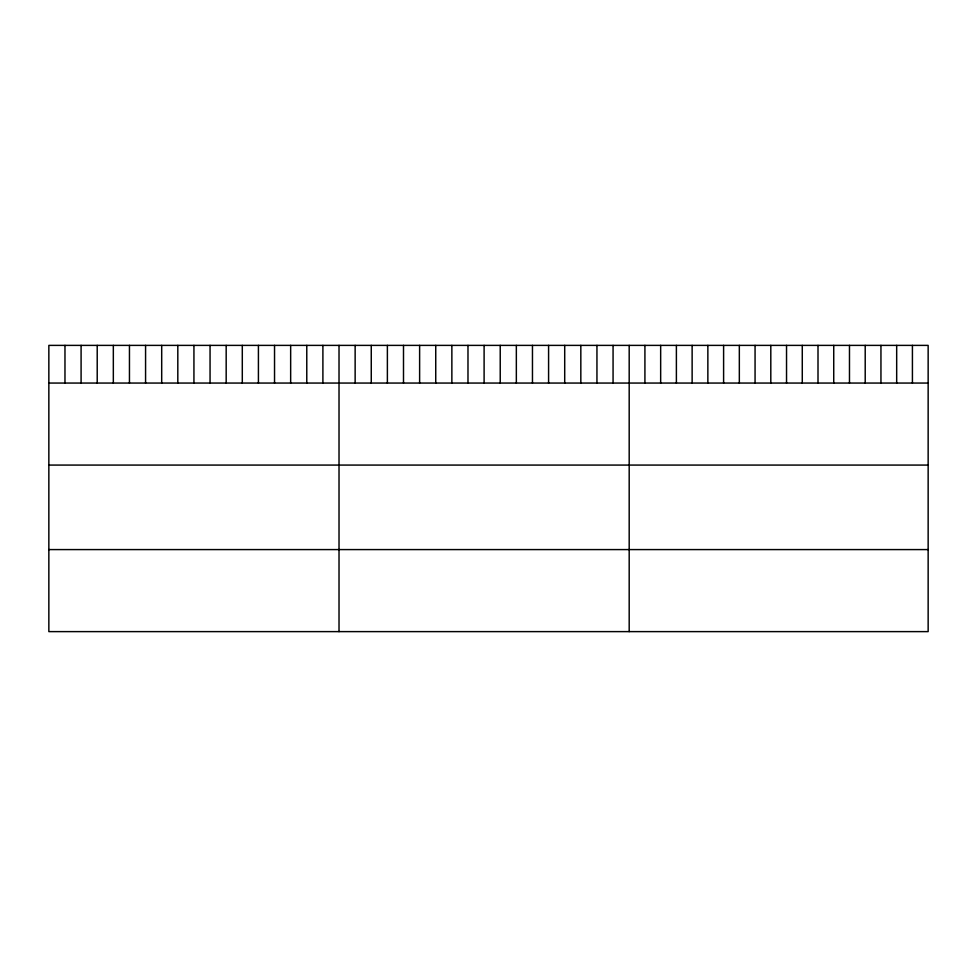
<?xml version="1.0" encoding="UTF-8"?>
<svg xmlns="http://www.w3.org/2000/svg" width="977" height="977" viewBox="0 0 977 977"><rect width="100%" height="100%" fill="white"/><g stroke="black" fill="none" stroke-linecap="round" stroke-linejoin="round"><path stroke-width="1.47" d="M928.15 383.057L928.15 631.618L48.85 631.618L48.85 345.382L928.15 345.382L928.15 383.057L48.85 383.057M48.85 465.076L928.15 465.076M48.85 549.587L928.15 549.587M912.42 345.382L912.42 383.057M896.678 345.382L896.678 383.057M880.949 345.382L880.949 383.057M865.207 345.382L865.207 383.057M849.477 345.382L849.477 383.057M833.735 345.382L833.735 383.057M818.005 345.382L818.005 383.057M802.276 345.382L802.276 383.057M786.534 345.382L786.534 383.057M770.804 345.382L770.804 383.057M755.062 345.382L755.062 383.057M739.333 345.382L739.333 383.057M723.603 345.382L723.603 383.057M707.861 345.382L707.861 383.057M692.131 345.382L692.131 383.057M676.389 345.382L676.389 383.057M660.66 345.382L660.66 383.057M644.918 345.382L644.918 383.057M629.188 345.382L629.188 631.618M613.067 345.382L613.067 383.057M596.947 345.382L596.947 383.057M580.827 345.382L580.827 383.057M564.706 345.382L564.706 383.057M548.585 345.382L548.585 383.057M532.465 345.382L532.465 383.057M516.345 345.382L516.345 383.057M500.224 345.382L500.224 383.057M484.103 345.382L484.103 383.057M467.983 345.382L467.983 383.057M451.862 345.382L451.862 383.057M435.742 345.382L435.742 383.057M419.622 345.382L419.622 383.057M403.501 345.382L403.501 383.057M387.38 345.382L387.38 383.057M371.26 345.382L371.26 383.057M355.139 345.382L355.139 383.057M339.019 345.382L339.019 631.618M322.898 345.382L322.898 383.057M306.778 345.382L306.778 383.057M290.657 345.382L290.657 383.057M274.537 345.382L274.537 383.057M258.416 345.382L258.416 383.057M242.296 345.382L242.296 383.057M226.175 345.382L226.175 383.057M210.055 345.382L210.055 383.057M193.935 345.382L193.935 383.057M177.814 345.382L177.814 383.057M161.694 345.382L161.694 383.057M145.573 345.382L145.573 383.057M129.452 345.382L129.452 383.057M113.332 345.382L113.332 383.057M97.211 345.382L97.211 383.057M81.091 345.382L81.091 383.057M64.971 345.382L64.971 383.057"/></g></svg>
